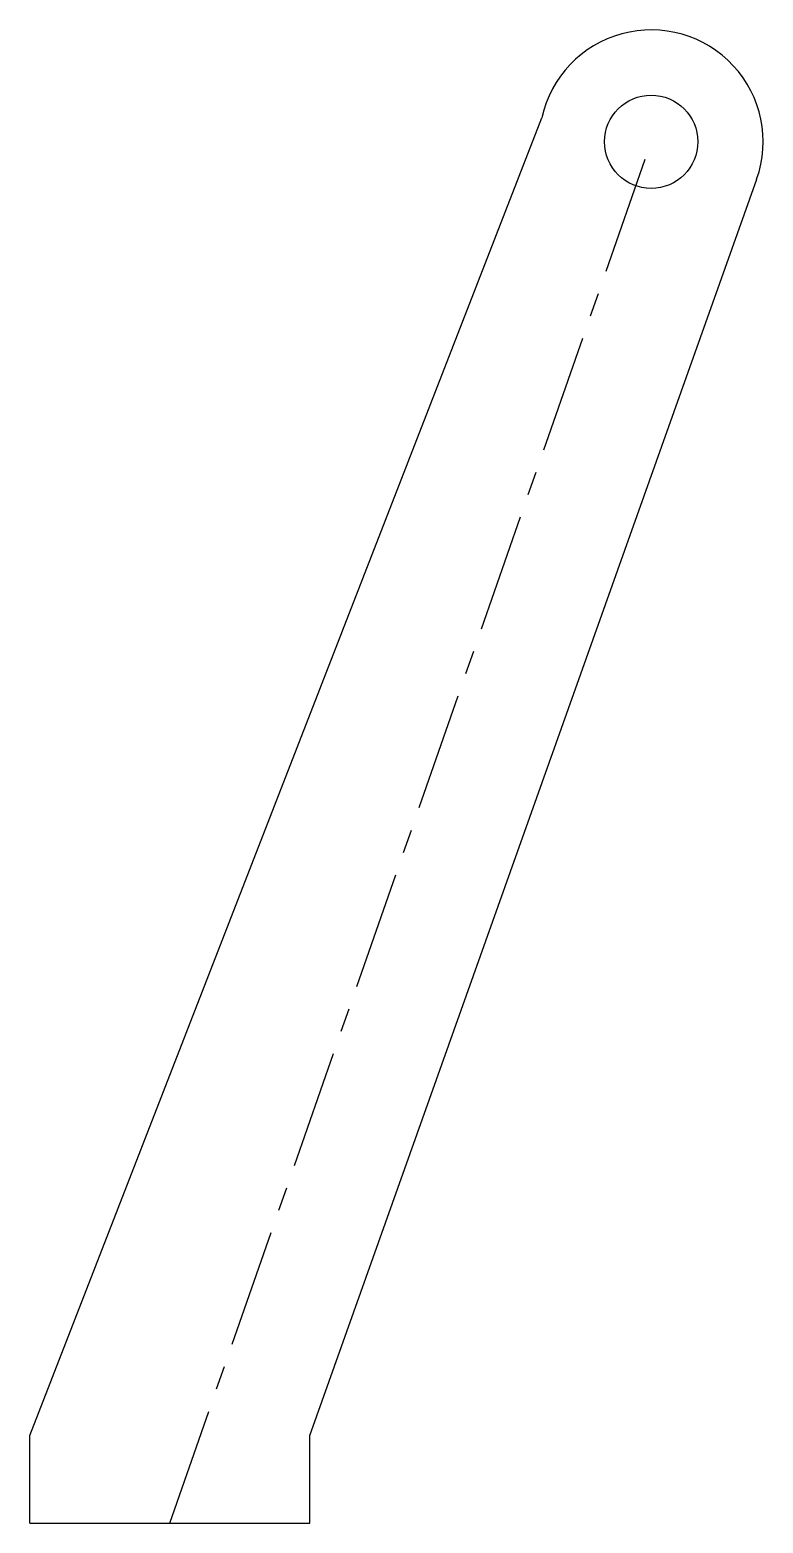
# Model space of a CAD drawing. Header units: millimetres. Extents: x -15 to 64, y 0 to 160.
import ezdxf

# ---------------------------------------------------------------- set-up
doc = ezdxf.new("R2010")
doc.units = ezdxf.units.MM
doc.header["$PDSIZE"] = -1
doc.linetypes.add('CENTERX2', pattern=[20.32, 12.7, -2.54, 2.54, -2.54])

msp = doc.modelspace()

# ---------------------------------------------------------------- linework, layer by layer
at = {"color": 7, "linetype": 'Continuous'}
for p, q in [((-15, 9.41), (39.89, 150.78)), ((15, 9.41), (62.92, 144.18)), ((-15, 0), (-15, 9.41)), ((15, 0), (15, 9.41)), ((-15, 0), (15, 0))]:
    msp.add_line(p, q, dxfattribs=at)
at = {"color": 7, "linetype": 'CENTERX2'}
msp.add_line((0, 0), (51.61, 148.2), dxfattribs=at)
at = {"color": 7, "linetype": 'Continuous'}
msp.add_circle((51.61, 148.2), 5, dxfattribs=at)
msp.add_arc((51.61, 148.2), 12, 340.428, 167.5912, dxfattribs=at)
msp.add_point((0, 0), dxfattribs=at)

doc.saveas('drawing.dxf')
